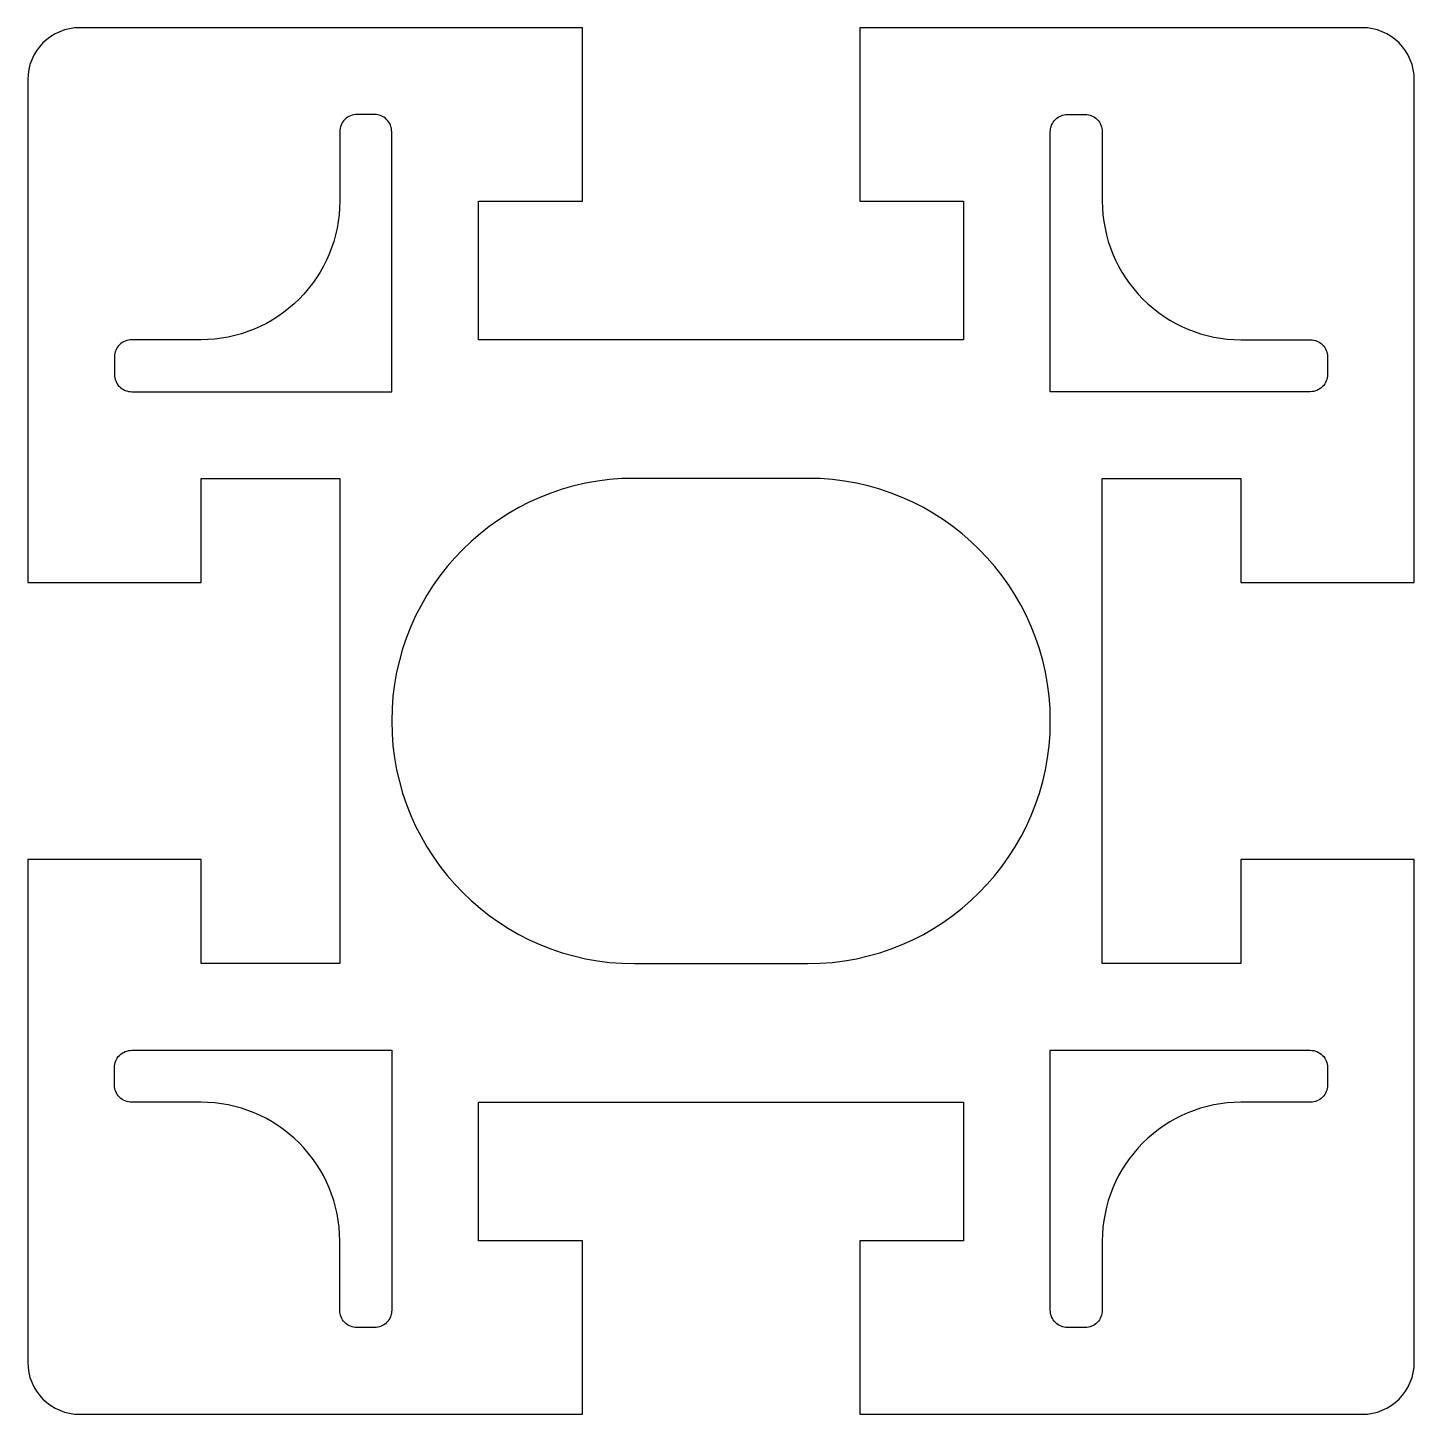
# Model space of a CAD drawing. Extents: x 152.3 to 192.3, y 199.1 to 239.1.
import ezdxf

# ---------------------------------------------------------------- set-up
doc = ezdxf.new("R2010")
doc.units = 0
doc.layers.add('ANA', color=220, linetype='CONTINUOUS')

msp = doc.modelspace()

# ---------------------------------------------------------------- linework, layer by layer
at = {"layer": 'ANA', "color": 7}
for points in [[(152.295, 200.593, 0.414214), (153.795, 199.093), (168.295, 199.093), (168.295, 204.093), (165.295, 204.093), (165.295, 208.093), (179.295, 208.093), (179.295, 204.093), (176.295, 204.093), (176.295, 199.093), (190.795, 199.093, 0.414214), (192.295, 200.593), (192.295, 215.093), (187.295, 215.093), (187.295, 212.093), (183.295, 212.093), (183.295, 226.093), (187.295, 226.093), (187.295, 223.093), (192.295, 223.093), (192.295, 237.593, 0.414214), (190.795, 239.093), (176.295, 239.093), (176.295, 234.093), (179.295, 234.093), (179.295, 230.093), (165.295, 230.093), (165.295, 234.093), (168.295, 234.093), (168.295, 239.093), (153.795, 239.093, 0.414214), (152.295, 237.593), (152.295, 223.093), (157.295, 223.093), (157.295, 226.093), (161.295, 226.093), (161.295, 212.093), (157.295, 212.093), (157.295, 215.093), (152.295, 215.093)], [(157.295, 230.093), (155.295, 230.093, 0.414214), (154.795, 229.593), (154.795, 229.093, 0.414214), (155.295, 228.593), (162.795, 228.593), (162.795, 236.093, 0.414214), (162.295, 236.593), (161.795, 236.593, 0.414214), (161.295, 236.093), (161.295, 234.093, -0.414214)], [(182.295, 236.593), (182.795, 236.593, -0.414214), (183.295, 236.093), (183.295, 234.093, 0.414214), (187.295, 230.093), (189.295, 230.093, -0.414214), (189.795, 229.593), (189.795, 229.093, -0.414214), (189.295, 228.593), (181.795, 228.593), (181.795, 236.093, -0.414214)], [(174.795, 212.093, 1), (174.795, 226.093), (169.795, 226.093, 1), (169.795, 212.093)], [(155.295, 208.093, -0.414214), (154.795, 208.593), (154.795, 209.093, -0.414214), (155.295, 209.593), (162.795, 209.593), (162.795, 202.093, -0.414214), (162.295, 201.593), (161.795, 201.593, -0.414214), (161.295, 202.093), (161.295, 204.093, 0.414214), (157.295, 208.093)], [(183.295, 202.093, -0.414214), (182.795, 201.593), (182.295, 201.593, -0.414214), (181.795, 202.093), (181.795, 209.593), (189.295, 209.593, -0.414214), (189.795, 209.093), (189.795, 208.593, -0.414214), (189.295, 208.093), (187.295, 208.093, 0.414214), (183.295, 204.093)]]:
    msp.add_lwpolyline(points, format="xyb", close=True, dxfattribs=at)

doc.saveas('drawing.dxf')
